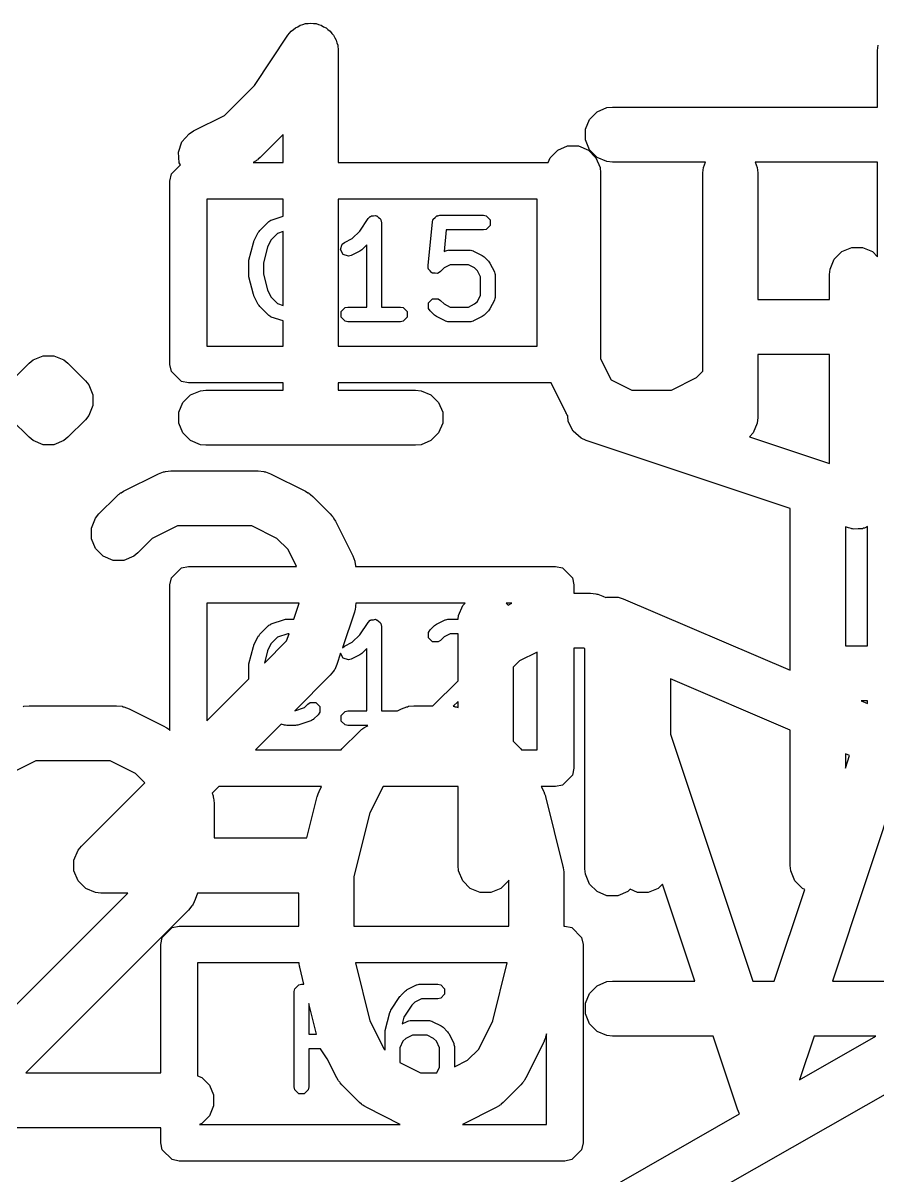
# Model space of a CAD drawing. Extents: x -2.36 to 2.12, y 0.28 to 4.05.
# Drawn here: x -2.2272 to -2.1355, y 3.4299 to 3.5536 of the extents above; entities that cross this region are included whole.
import ezdxf

# ---------------------------------------------------------------- set-up
doc = ezdxf.new("R2010")
doc.units = 0
doc.header["$MEASUREMENT"] = 0
doc.layers.add('BLACK', color=7, linetype='CONTINUOUS')

msp = doc.modelspace()

# ---------------------------------------------------------------- linework, layer by layer
at = {"layer": 'BLACK', "linetype": 'CONTINUOUS'}
for p, q in [((-2.19878, 3.55224), (-2.19842, 3.55268)), ((-2.19842, 3.55268), (-2.19817, 3.55285)), ((-2.19817, 3.55285), (-2.19797, 3.55305)), ((-2.19797, 3.55305), (-2.1977, 3.55316)), ((-2.1977, 3.55316), (-2.19746, 3.55332)), ((-2.19746, 3.55332), (-2.19717, 3.55338)), ((-2.19717, 3.55338), (-2.1969, 3.55349)), ((-2.1969, 3.55349), (-2.19661, 3.55349)), ((-2.19661, 3.55349), (-2.19633, 3.55355)), ((-2.19633, 3.55355), (-2.19604, 3.55349)), ((-2.19604, 3.55349), (-2.19575, 3.55349)), ((-2.19575, 3.55349), (-2.19548, 3.55338)), ((-2.19548, 3.55338), (-2.1952, 3.55333)), ((-2.1952, 3.55333), (-2.19496, 3.55316)), ((-2.19496, 3.55316), (-2.19468, 3.55305)), ((-2.19468, 3.55305), (-2.19448, 3.55285)), ((-2.19448, 3.55285), (-2.19424, 3.55269)), ((-2.19424, 3.55269), (-2.19408, 3.55244)), ((-2.20237, 3.54685), (-2.19878, 3.55224)), ((-2.19878, 3.55224), (-2.19878, 3.55224)), ((-2.19878, 3.55224), (-2.19878, 3.55224)), ((-2.19878, 3.55224), (-2.19878, 3.55224)), ((-2.19408, 3.55244), (-2.19387, 3.55224)), ((-2.19387, 3.55224), (-2.19376, 3.55197)), ((-2.19376, 3.55197), (-2.1936, 3.55173)), ((-2.1936, 3.55173), (-2.19354, 3.55144)), ((-2.19354, 3.55144), (-2.19343, 3.55117)), ((-2.19343, 3.55117), (-2.19337, 3.5506)), ((-2.19337, 3.5506), (-2.19337, 3.5506)), ((-2.19337, 3.5506), (-2.19337, 3.5506)), ((-2.19337, 3.5506), (-2.19337, 3.5506)), ((-2.19337, 3.5506), (-2.19337, 3.53858)), ((-2.13554, 3.5506), (-2.13548, 3.55117)), ((-2.13554, 3.54454), (-2.13554, 3.5506)), ((-2.20557, 3.54365), (-2.20237, 3.54685)), ((-2.16644, 3.54322), (-2.16562, 3.54404)), ((-2.16562, 3.54404), (-2.16456, 3.54448)), ((-2.16456, 3.54448), (-2.16398, 3.54454)), ((-2.16398, 3.54454), (-2.13554, 3.54454)), ((-2.20889, 3.54199), (-2.20557, 3.54365)), ((-2.16688, 3.54216), (-2.16644, 3.54322)), ((-2.21014, 3.54081), (-2.20938, 3.54168)), ((-2.20938, 3.54168), (-2.20889, 3.54199)), ((-2.19928, 3.54159), (-2.20174, 3.53914)), ((-2.19928, 3.53858), (-2.19928, 3.54159)), ((-2.16688, 3.54101), (-2.16688, 3.54216)), ((-2.2105, 3.53972), (-2.21014, 3.54081)), ((-2.16984, 3.53993), (-2.16878, 3.54037)), ((-2.16878, 3.54037), (-2.16763, 3.54037)), ((-2.16763, 3.54037), (-2.16656, 3.53993)), ((-2.16644, 3.53994), (-2.16688, 3.54101)), ((-2.21042, 3.53857), (-2.2105, 3.53972)), ((-2.20196, 3.53895), (-2.20201, 3.53889)), ((-2.20174, 3.53914), (-2.20196, 3.53895)), ((-2.17088, 3.53858), (-2.17066, 3.53911)), ((-2.17066, 3.53911), (-2.16984, 3.53993)), ((-2.16656, 3.53993), (-2.16575, 3.53911)), ((-2.16562, 3.53913), (-2.16644, 3.53994)), ((-2.16575, 3.53911), (-2.16531, 3.53805)), ((-2.16456, 3.53869), (-2.16562, 3.53913)), ((-2.21127, 3.53737), (-2.2103, 3.53833)), ((-2.2103, 3.53833), (-2.21042, 3.53857)), ((-2.20226, 3.53874), (-2.2025, 3.53858)), ((-2.2025, 3.53858), (-2.2025, 3.53858)), ((-2.2025, 3.53858), (-2.19928, 3.53858)), ((-2.20218, 3.53877), (-2.20226, 3.53874)), ((-2.2021, 3.53884), (-2.20218, 3.53877)), ((-2.20201, 3.53889), (-2.2021, 3.53884)), ((-2.19337, 3.53858), (-2.17088, 3.53858)), ((-2.16531, 3.53805), (-2.16525, 3.53747)), ((-2.16398, 3.53863), (-2.16456, 3.53869)), ((-2.15399, 3.53863), (-2.16398, 3.53863)), ((-2.15428, 3.53747), (-2.15423, 3.53805)), ((-2.15423, 3.53805), (-2.15399, 3.53863)), ((-2.14867, 3.53863), (-2.14844, 3.53805)), ((-2.13554, 3.53863), (-2.14867, 3.53863)), ((-2.14844, 3.53805), (-2.14838, 3.53747)), ((-2.13554, 3.52848), (-2.13554, 3.53863)), ((-2.21142, 3.53661), (-2.21127, 3.53737)), ((-2.21142, 3.51693), (-2.21142, 3.53661)), ((-2.16525, 3.53747), (-2.16525, 3.51755)), ((-2.15428, 3.5162), (-2.15428, 3.53747)), ((-2.14838, 3.53747), (-2.14838, 3.52391)), ((-2.20748, 3.53465), (-2.20748, 3.5189)), ((-2.19928, 3.53465), (-2.20748, 3.53465)), ((-2.19928, 3.53285), (-2.19928, 3.53465)), ((-2.19337, 3.53465), (-2.19337, 3.5189)), ((-2.17205, 3.53465), (-2.19337, 3.53465)), ((-2.17205, 3.5189), (-2.17205, 3.53465)), ((-2.20056, 3.53242), (-2.19928, 3.53285)), ((-2.19018, 3.53258), (-2.18997, 3.5328)), ((-2.18997, 3.5328), (-2.18989, 3.53281)), ((-2.18989, 3.53281), (-2.18983, 3.53287)), ((-2.18983, 3.53287), (-2.1896, 3.53287)), ((-2.1896, 3.53287), (-2.18938, 3.53292)), ((-2.18938, 3.53292), (-2.18931, 3.53287)), ((-2.18931, 3.53287), (-2.18923, 3.53287)), ((-2.18923, 3.53287), (-2.18907, 3.53271)), ((-2.18299, 3.53268), (-2.1828, 3.53287)), ((-2.1828, 3.53287), (-2.18275, 3.53288)), ((-2.18275, 3.53288), (-2.18273, 3.5329)), ((-2.18273, 3.5329), (-2.18269, 3.53289)), ((-2.18269, 3.53289), (-2.1825, 3.53293)), ((-2.1825, 3.53293), (-2.17781, 3.53293)), ((-2.17781, 3.53293), (-2.17751, 3.53287)), ((-2.17751, 3.53287), (-2.17708, 3.53244)), ((-2.2018, 3.53129), (-2.20087, 3.53223)), ((-2.20087, 3.53223), (-2.20083, 3.53225)), ((-2.20083, 3.53227), (-2.20072, 3.53233)), ((-2.20083, 3.53225), (-2.20083, 3.53227)), ((-2.20072, 3.53233), (-2.20061, 3.5324)), ((-2.20061, 3.5324), (-2.20059, 3.5324)), ((-2.20059, 3.5324), (-2.20056, 3.53242)), ((-2.19108, 3.53124), (-2.19018, 3.53258)), ((-2.18907, 3.53271), (-2.18888, 3.53258)), ((-2.18888, 3.53258), (-2.18886, 3.5325)), ((-2.18886, 3.5325), (-2.1888, 3.53244)), ((-2.1888, 3.53244), (-2.18874, 3.53214)), ((-2.18874, 3.53214), (-2.18874, 3.52309)), ((-2.18375, 3.52753), (-2.18328, 3.53222)), ((-2.18328, 3.53222), (-2.18323, 3.5324)), ((-2.18323, 3.53244), (-2.18321, 3.53246)), ((-2.18323, 3.5324), (-2.18323, 3.53244)), ((-2.18321, 3.53246), (-2.18319, 3.53252)), ((-2.18319, 3.53252), (-2.18299, 3.53268)), ((-2.17708, 3.53184), (-2.17751, 3.53142)), ((-2.17708, 3.53244), (-2.17708, 3.53184)), ((-2.20242, 3.53015), (-2.20195, 3.53109)), ((-2.20195, 3.53109), (-2.20187, 3.53119)), ((-2.20187, 3.53119), (-2.2018, 3.53129)), ((-2.19988, 3.53099), (-2.2006, 3.53027)), ((-2.19928, 3.53119), (-2.19988, 3.53099)), ((-2.19928, 3.52326), (-2.19928, 3.53119)), ((-2.19269, 3.53003), (-2.19187, 3.53045)), ((-2.19187, 3.53045), (-2.19108, 3.53124)), ((-2.18179, 3.53136), (-2.18202, 3.52905)), ((-2.17781, 3.53136), (-2.18179, 3.53136)), ((-2.17751, 3.53142), (-2.17781, 3.53136)), ((-2.20295, 3.52812), (-2.20248, 3.52999)), ((-2.20248, 3.52999), (-2.20244, 3.53007)), ((-2.20244, 3.53007), (-2.20242, 3.53015)), ((-2.20097, 3.52952), (-2.2014, 3.52783)), ((-2.2006, 3.53027), (-2.20097, 3.52952)), ((-2.19313, 3.52927), (-2.19294, 3.52985)), ((-2.19286, 3.52874), (-2.19313, 3.52927)), ((-2.19294, 3.52985), (-2.19269, 3.53003)), ((-2.19105, 3.52909), (-2.19199, 3.52863)), ((-2.19095, 3.52917), (-2.19105, 3.52909)), ((-2.19085, 3.52924), (-2.19095, 3.52917)), ((-2.19032, 3.52977), (-2.19085, 3.52924)), ((-2.19032, 3.52309), (-2.19032, 3.52977)), ((-2.18202, 3.52905), (-2.18191, 3.5291)), ((-2.18191, 3.5291), (-2.18188, 3.52911)), ((-2.18188, 3.52911), (-2.18186, 3.52912)), ((-2.18186, 3.52912), (-2.18174, 3.52915)), ((-2.18174, 3.52915), (-2.18162, 3.52918)), ((-2.18162, 3.52918), (-2.1816, 3.52917)), ((-2.1816, 3.52917), (-2.18156, 3.52918)), ((-2.18156, 3.52918), (-2.17922, 3.52918)), ((-2.17922, 3.52918), (-2.17918, 3.52917)), ((-2.17918, 3.52917), (-2.17916, 3.52918)), ((-2.17916, 3.52918), (-2.17904, 3.52915)), ((-2.17904, 3.52915), (-2.17892, 3.52912)), ((-2.17892, 3.52912), (-2.1789, 3.52911)), ((-2.1789, 3.52911), (-2.17887, 3.5291)), ((-2.17887, 3.5291), (-2.17793, 3.52863)), ((-2.13938, 3.52904), (-2.13831, 3.52948)), ((-2.13831, 3.52948), (-2.13716, 3.52948)), ((-2.13716, 3.52948), (-2.1361, 3.52904)), ((-2.20297, 3.52792), (-2.20295, 3.52802)), ((-2.20297, 3.52652), (-2.20297, 3.52792)), ((-2.20295, 3.52802), (-2.20295, 3.52812)), ((-2.2014, 3.52783), (-2.2014, 3.52662)), ((-2.19229, 3.52855), (-2.19286, 3.52874)), ((-2.19199, 3.52863), (-2.19229, 3.52855)), ((-2.17793, 3.52863), (-2.17783, 3.52855)), ((-2.17783, 3.52855), (-2.17772, 3.52848)), ((-2.17772, 3.52848), (-2.17726, 3.52801)), ((-2.17726, 3.52801), (-2.17719, 3.52791)), ((-2.17719, 3.52791), (-2.17711, 3.52781)), ((-2.14063, 3.52716), (-2.14019, 3.52822)), ((-2.14019, 3.52822), (-2.13938, 3.52904)), ((-2.1361, 3.52904), (-2.13554, 3.52848)), ((-2.2014, 3.52662), (-2.20097, 3.52492)), ((-2.18372, 3.52723), (-2.18375, 3.52753)), ((-2.1837, 3.5272), (-2.18372, 3.52723)), ((-2.1837, 3.52715), (-2.1837, 3.5272)), ((-2.18351, 3.52697), (-2.1837, 3.52715)), ((-2.18334, 3.52676), (-2.18351, 3.52697)), ((-2.1833, 3.52676), (-2.18334, 3.52676)), ((-2.18327, 3.52673), (-2.1833, 3.52676)), ((-2.183, 3.52673), (-2.18327, 3.52673)), ((-2.18274, 3.5267), (-2.183, 3.52673)), ((-2.18271, 3.52673), (-2.18274, 3.5267)), ((-2.18267, 3.52673), (-2.18271, 3.52673)), ((-2.18241, 3.5269), (-2.18267, 3.52673)), ((-2.18203, 3.52728), (-2.18241, 3.5269)), ((-2.18138, 3.52761), (-2.18203, 3.52728)), ((-2.1794, 3.52761), (-2.18138, 3.52761)), ((-2.17875, 3.52728), (-2.1794, 3.52761)), ((-2.17846, 3.52699), (-2.17875, 3.52728)), ((-2.17813, 3.52633), (-2.17846, 3.52699)), ((-2.17711, 3.52781), (-2.17664, 3.52687)), ((-2.17664, 3.52687), (-2.17663, 3.52683)), ((-2.17663, 3.52683), (-2.17662, 3.52682)), ((-2.17662, 3.52682), (-2.17659, 3.5267)), ((-2.17659, 3.5267), (-2.17656, 3.52657)), ((-2.17656, 3.52657), (-2.17656, 3.52656)), ((-2.14069, 3.52658), (-2.14063, 3.52716)), ((-2.14069, 3.52391), (-2.14069, 3.52658)), ((-2.20295, 3.52642), (-2.20297, 3.52652)), ((-2.20295, 3.52633), (-2.20295, 3.52642)), ((-2.20248, 3.52445), (-2.20295, 3.52633)), ((-2.17813, 3.52436), (-2.17813, 3.52633)), ((-2.17656, 3.52656), (-2.17656, 3.52652)), ((-2.17656, 3.52652), (-2.17656, 3.52418)), ((-2.20244, 3.52437), (-2.20248, 3.52445)), ((-2.20242, 3.52429), (-2.20244, 3.52437)), ((-2.20195, 3.52335), (-2.20242, 3.52429)), ((-2.20097, 3.52492), (-2.2006, 3.52417)), ((-2.2006, 3.52417), (-2.19988, 3.52346)), ((-2.17846, 3.5237), (-2.17813, 3.52436)), ((-2.17656, 3.52412), (-2.17659, 3.524)), ((-2.17656, 3.52418), (-2.17656, 3.52414)), ((-2.17656, 3.52414), (-2.17656, 3.52412)), ((-2.20187, 3.52325), (-2.20195, 3.52335)), ((-2.2018, 3.52315), (-2.20187, 3.52325)), ((-2.20087, 3.52221), (-2.2018, 3.52315)), ((-2.19988, 3.52346), (-2.19928, 3.52326)), ((-2.19307, 3.5226), (-2.19264, 3.52303)), ((-2.19264, 3.52303), (-2.19234, 3.52309)), ((-2.19234, 3.52309), (-2.19032, 3.52309)), ((-2.18874, 3.52309), (-2.18672, 3.52309)), ((-2.18672, 3.52309), (-2.18642, 3.52303)), ((-2.18642, 3.52303), (-2.18599, 3.5226)), ((-2.1837, 3.52354), (-2.18327, 3.52397)), ((-2.1837, 3.52294), (-2.1837, 3.52354)), ((-2.18352, 3.52268), (-2.1837, 3.52294)), ((-2.18327, 3.52397), (-2.18267, 3.52397)), ((-2.18267, 3.52397), (-2.18241, 3.52379)), ((-2.18241, 3.52379), (-2.18203, 3.52342)), ((-2.18203, 3.52342), (-2.18138, 3.52309)), ((-2.18138, 3.52309), (-2.1794, 3.52309)), ((-2.1794, 3.52309), (-2.17875, 3.52342)), ((-2.17875, 3.52342), (-2.17846, 3.5237)), ((-2.17711, 3.52289), (-2.17719, 3.52279)), ((-2.17664, 3.52382), (-2.17711, 3.52289)), ((-2.17663, 3.52386), (-2.17664, 3.52382)), ((-2.17662, 3.52387), (-2.17663, 3.52386)), ((-2.17659, 3.524), (-2.17662, 3.52387)), ((-2.14838, 3.52391), (-2.14069, 3.52391)), ((-2.20083, 3.52219), (-2.20087, 3.52221)), ((-2.20083, 3.52217), (-2.20083, 3.52219)), ((-2.20072, 3.52211), (-2.20083, 3.52217)), ((-2.20061, 3.52204), (-2.20072, 3.52211)), ((-2.20059, 3.52204), (-2.20061, 3.52204)), ((-2.20056, 3.52202), (-2.20059, 3.52204)), ((-2.19928, 3.5216), (-2.20056, 3.52202)), ((-2.19307, 3.522), (-2.19307, 3.5226)), ((-2.19264, 3.52157), (-2.19307, 3.522)), ((-2.18599, 3.522), (-2.18642, 3.52157)), ((-2.18599, 3.5226), (-2.18599, 3.522)), ((-2.18306, 3.52221), (-2.18352, 3.52268)), ((-2.18295, 3.52214), (-2.18306, 3.52221)), ((-2.18285, 3.52206), (-2.18295, 3.52214)), ((-2.18191, 3.5216), (-2.18285, 3.52206)), ((-2.17793, 3.52206), (-2.17887, 3.5216)), ((-2.17783, 3.52214), (-2.17793, 3.52206)), ((-2.17772, 3.52221), (-2.17783, 3.52214)), ((-2.17726, 3.52268), (-2.17772, 3.52221)), ((-2.17719, 3.52279), (-2.17726, 3.52268)), ((-2.19928, 3.5189), (-2.19928, 3.5216)), ((-2.19234, 3.52151), (-2.19264, 3.52157)), ((-2.18672, 3.52151), (-2.19234, 3.52151)), ((-2.18642, 3.52157), (-2.18672, 3.52151)), ((-2.18188, 3.52159), (-2.18191, 3.5216)), ((-2.18186, 3.52157), (-2.18188, 3.52159)), ((-2.18174, 3.52155), (-2.18186, 3.52157)), ((-2.18162, 3.52151), (-2.18174, 3.52155)), ((-2.1816, 3.52152), (-2.18162, 3.52151)), ((-2.18156, 3.52151), (-2.1816, 3.52152)), ((-2.17922, 3.52151), (-2.18156, 3.52151)), ((-2.17918, 3.52152), (-2.17922, 3.52151)), ((-2.17916, 3.52151), (-2.17918, 3.52152)), ((-2.17904, 3.52155), (-2.17916, 3.52151)), ((-2.17892, 3.52157), (-2.17904, 3.52155)), ((-2.1789, 3.52159), (-2.17892, 3.52157)), ((-2.17887, 3.5216), (-2.1789, 3.52159)), ((-2.20748, 3.5189), (-2.19928, 3.5189)), ((-2.19337, 3.5189), (-2.17205, 3.5189)), ((-2.14069, 3.51801), (-2.14838, 3.51801)), ((-2.14838, 3.51801), (-2.14838, 3.51123)), ((-2.14069, 3.50631), (-2.14069, 3.51801)), ((-2.22841, 3.51519), (-2.22653, 3.51707)), ((-2.22653, 3.51707), (-2.22609, 3.51743)), ((-2.22609, 3.51743), (-2.22537, 3.51773)), ((-2.22609, 3.51743), (-2.22609, 3.51743)), ((-2.22537, 3.51773), (-2.22502, 3.51787)), ((-2.22502, 3.51787), (-2.22387, 3.51787)), ((-2.22387, 3.51787), (-2.22387, 3.51787)), ((-2.22387, 3.51787), (-2.22353, 3.51773)), ((-2.22353, 3.51773), (-2.22281, 3.51743)), ((-2.22281, 3.51743), (-2.22281, 3.51743)), ((-2.22281, 3.51743), (-2.22236, 3.51707)), ((-2.22236, 3.51707), (-2.22048, 3.51519)), ((-2.21127, 3.51618), (-2.21142, 3.51693)), ((-2.16525, 3.51755), (-2.16413, 3.5153)), ((-2.2102, 3.51511), (-2.21127, 3.51618)), ((-2.15765, 3.51418), (-2.15495, 3.51553)), ((-2.15495, 3.51553), (-2.15428, 3.5162)), ((-2.22048, 3.51519), (-2.22012, 3.51474)), ((-2.22012, 3.51474), (-2.21968, 3.51368)), ((-2.20945, 3.51496), (-2.2102, 3.51511)), ((-2.19928, 3.51496), (-2.20945, 3.51496)), ((-2.19928, 3.51418), (-2.19928, 3.51496)), ((-2.17056, 3.51496), (-2.19337, 3.51496)), ((-2.19337, 3.51496), (-2.19337, 3.51418)), ((-2.16897, 3.51178), (-2.17056, 3.51496)), ((-2.16413, 3.5153), (-2.16188, 3.51418)), ((-2.21968, 3.51368), (-2.21968, 3.51368)), ((-2.21968, 3.51368), (-2.21968, 3.51253)), ((-2.21003, 3.51287), (-2.20921, 3.51368)), ((-2.20921, 3.51368), (-2.20815, 3.51412)), ((-2.20815, 3.51412), (-2.20757, 3.51418)), ((-2.20757, 3.51418), (-2.19928, 3.51418)), ((-2.19337, 3.51418), (-2.18508, 3.51418)), ((-2.18508, 3.51418), (-2.1845, 3.51412)), ((-2.1845, 3.51412), (-2.18344, 3.51368)), ((-2.18344, 3.51368), (-2.18262, 3.51287)), ((-2.16188, 3.51418), (-2.15765, 3.51418)), ((-2.21968, 3.51253), (-2.22012, 3.51146)), ((-2.21047, 3.5118), (-2.21003, 3.51287)), ((-2.21047, 3.51065), (-2.21047, 3.5118)), ((-2.18262, 3.51287), (-2.18218, 3.5118)), ((-2.18218, 3.5118), (-2.18218, 3.51065)), ((-2.16891, 3.51169), (-2.16897, 3.51178)), ((-2.22653, 3.50914), (-2.22841, 3.51101)), ((-2.22048, 3.51101), (-2.22236, 3.50914)), ((-2.22012, 3.51146), (-2.22048, 3.51101)), ((-2.21003, 3.50959), (-2.21047, 3.51065)), ((-2.18218, 3.51065), (-2.18262, 3.50959)), ((-2.16889, 3.51164), (-2.16891, 3.51169)), ((-2.16885, 3.51158), (-2.16889, 3.51164)), ((-2.16875, 3.51143), (-2.16885, 3.51158)), ((-2.16871, 3.51081), (-2.16875, 3.51143)), ((-2.16819, 3.50978), (-2.16871, 3.51081)), ((-2.14844, 3.51065), (-2.14888, 3.50959)), ((-2.14838, 3.51123), (-2.14844, 3.51065)), ((-2.20921, 3.50877), (-2.21003, 3.50959)), ((-2.18262, 3.50959), (-2.18344, 3.50877)), ((-2.16732, 3.50902), (-2.16819, 3.50978)), ((-2.14888, 3.50959), (-2.14929, 3.50918)), ((-2.22609, 3.50877), (-2.22653, 3.50914)), ((-2.22502, 3.50833), (-2.22609, 3.50877)), ((-2.22387, 3.50833), (-2.22502, 3.50833)), ((-2.22502, 3.50833), (-2.22502, 3.50833)), ((-2.22281, 3.50877), (-2.22387, 3.50833)), ((-2.22387, 3.50833), (-2.22387, 3.50833)), ((-2.22236, 3.50914), (-2.22281, 3.50877)), ((-2.20815, 3.50833), (-2.20921, 3.50877)), ((-2.20757, 3.50827), (-2.20815, 3.50833)), ((-2.18508, 3.50827), (-2.20757, 3.50827)), ((-2.1845, 3.50833), (-2.18508, 3.50827)), ((-2.18344, 3.50877), (-2.1845, 3.50833)), ((-2.16679, 3.50878), (-2.16732, 3.50902)), ((-2.14491, 3.50149), (-2.16679, 3.50878)), ((-2.14929, 3.50918), (-2.14069, 3.50631)), ((-2.21639, 3.50333), (-2.21264, 3.50521)), ((-2.21264, 3.50521), (-2.2121, 3.50541)), ((-2.2121, 3.50541), (-2.212, 3.50542)), ((-2.212, 3.50542), (-2.2119, 3.50546)), ((-2.2119, 3.50546), (-2.21132, 3.50552)), ((-2.21132, 3.50552), (-2.20195, 3.50552)), ((-2.20195, 3.50552), (-2.20137, 3.50546)), ((-2.20137, 3.50546), (-2.20128, 3.50542)), ((-2.20128, 3.50542), (-2.20117, 3.50541)), ((-2.20117, 3.50541), (-2.20063, 3.50521)), ((-2.20063, 3.50521), (-2.19688, 3.50333)), ((-2.21688, 3.50302), (-2.21679, 3.50308)), ((-2.21679, 3.50308), (-2.21671, 3.50315)), ((-2.21671, 3.50315), (-2.21664, 3.50318)), ((-2.21664, 3.50318), (-2.21639, 3.50333)), ((-2.19688, 3.50333), (-2.19663, 3.50318)), ((-2.19663, 3.50318), (-2.19656, 3.50315)), ((-2.19656, 3.50315), (-2.19648, 3.50308)), ((-2.19648, 3.50308), (-2.19639, 3.50302)), ((-2.21904, 3.5009), (-2.21716, 3.50278)), ((-2.21716, 3.50278), (-2.21693, 3.50297)), ((-2.21693, 3.50297), (-2.21688, 3.50302)), ((-2.19639, 3.50302), (-2.19634, 3.50297)), ((-2.19634, 3.50297), (-2.19611, 3.50278)), ((-2.19611, 3.50278), (-2.19424, 3.5009)), ((-2.2194, 3.50046), (-2.21904, 3.5009)), ((-2.19424, 3.5009), (-2.19405, 3.50068)), ((-2.19405, 3.50068), (-2.19399, 3.50063)), ((-2.19399, 3.50063), (-2.19394, 3.50054)), ((-2.14491, 3.48413), (-2.14491, 3.50149)), ((-2.21984, 3.49939), (-2.2194, 3.50046)), ((-2.21984, 3.49824), (-2.21984, 3.49939)), ((-2.21063, 3.49961), (-2.21332, 3.49826)), ((-2.20265, 3.49961), (-2.21063, 3.49961)), ((-2.19995, 3.49826), (-2.20265, 3.49961)), ((-2.19394, 3.50054), (-2.19387, 3.50046)), ((-2.19387, 3.50046), (-2.19384, 3.50039)), ((-2.19384, 3.50039), (-2.19368, 3.50014)), ((-2.19368, 3.50014), (-2.19181, 3.49639)), ((-2.13867, 3.49941), (-2.139, 3.49952)), ((-2.139, 3.49952), (-2.139, 3.48677)), ((-2.13838, 3.49935), (-2.13867, 3.49941)), ((-2.13661, 3.49954), (-2.13696, 3.49936)), ((-2.13661, 3.48677), (-2.13661, 3.49954)), ((-2.2194, 3.49718), (-2.21984, 3.49824)), ((-2.21332, 3.49826), (-2.21486, 3.49673)), ((-2.19875, 3.49707), (-2.19995, 3.49826)), ((-2.13831, 3.49932), (-2.13838, 3.49935)), ((-2.13825, 3.49932), (-2.13831, 3.49932)), ((-2.13811, 3.49928), (-2.13825, 3.49932)), ((-2.13763, 3.49932), (-2.13811, 3.49928)), ((-2.13716, 3.49932), (-2.13763, 3.49932)), ((-2.13706, 3.49936), (-2.13716, 3.49932)), ((-2.13696, 3.49936), (-2.13706, 3.49936)), ((-2.21859, 3.49636), (-2.2194, 3.49718)), ((-2.19786, 3.49528), (-2.19875, 3.49707)), ((-2.21752, 3.49592), (-2.21859, 3.49636)), ((-2.21637, 3.49592), (-2.21752, 3.49592)), ((-2.21531, 3.49636), (-2.21637, 3.49592)), ((-2.21486, 3.49673), (-2.21531, 3.49636)), ((-2.19181, 3.49639), (-2.1916, 3.49585)), ((-2.1916, 3.49585), (-2.1916, 3.49574)), ((-2.1916, 3.49574), (-2.19155, 3.49564)), ((-2.21127, 3.49406), (-2.2102, 3.49513)), ((-2.2102, 3.49513), (-2.20945, 3.49528)), ((-2.20945, 3.49528), (-2.19786, 3.49528)), ((-2.19155, 3.49564), (-2.19152, 3.49528)), ((-2.19152, 3.49528), (-2.17008, 3.49528)), ((-2.17008, 3.49528), (-2.16933, 3.49513)), ((-2.16933, 3.49513), (-2.16826, 3.49406)), ((-2.21142, 3.49331), (-2.21127, 3.49406)), ((-2.21142, 3.47768), (-2.21142, 3.49331)), ((-2.16826, 3.49406), (-2.16811, 3.49331)), ((-2.16811, 3.49331), (-2.16811, 3.4924)), ((-2.16811, 3.4924), (-2.16633, 3.4924)), ((-2.16633, 3.4924), (-2.16575, 3.49234)), ((-2.16575, 3.49234), (-2.16566, 3.4923)), ((-2.16566, 3.4923), (-2.16555, 3.49229)), ((-2.16555, 3.49229), (-2.16501, 3.49208)), ((-2.16501, 3.49208), (-2.1647, 3.49193)), ((-2.1647, 3.49193), (-2.16456, 3.49198)), ((-2.16456, 3.49198), (-2.16454, 3.49198)), ((-2.16454, 3.49198), (-2.16452, 3.49199)), ((-2.16452, 3.49199), (-2.16397, 3.49198)), ((-2.16397, 3.49198), (-2.16341, 3.49198)), ((-2.16341, 3.49198), (-2.16339, 3.49198)), ((-2.16339, 3.49198), (-2.16337, 3.49198)), ((-2.16337, 3.49198), (-2.16282, 3.4918)), ((-2.20748, 3.49134), (-2.20748, 3.47871)), ((-2.19756, 3.49134), (-2.20748, 3.49134)), ((-2.19813, 3.48962), (-2.19756, 3.49134)), ((-2.19155, 3.49074), (-2.19158, 3.49067)), ((-2.19154, 3.49085), (-2.19155, 3.49074)), ((-2.19152, 3.49095), (-2.19154, 3.49085)), ((-2.1915, 3.49132), (-2.19153, 3.49103)), ((-2.19153, 3.49103), (-2.19152, 3.49095)), ((-2.1915, 3.49134), (-2.1915, 3.49132)), ((-2.17978, 3.49134), (-2.1915, 3.49134)), ((-2.18047, 3.49002), (-2.18003, 3.49108)), ((-2.18003, 3.49108), (-2.17978, 3.49134)), ((-2.17538, 3.49134), (-2.17517, 3.49113)), ((-2.17476, 3.49134), (-2.17538, 3.49134)), ((-2.17517, 3.49113), (-2.17476, 3.49134)), ((-2.16282, 3.4918), (-2.14491, 3.48413)), ((-2.20056, 3.48911), (-2.19915, 3.48958)), ((-2.19915, 3.48958), (-2.19903, 3.4896)), ((-2.19903, 3.4896), (-2.1989, 3.48962)), ((-2.1989, 3.48962), (-2.19813, 3.48962)), ((-2.19165, 3.49038), (-2.19293, 3.48655)), ((-2.19158, 3.49067), (-2.19165, 3.49038)), ((-2.19018, 3.48927), (-2.18997, 3.48949)), ((-2.18997, 3.48949), (-2.18989, 3.48951)), ((-2.18989, 3.48951), (-2.18983, 3.48956)), ((-2.18983, 3.48956), (-2.1896, 3.48956)), ((-2.1896, 3.48956), (-2.18938, 3.48961)), ((-2.18938, 3.48961), (-2.18931, 3.48956)), ((-2.18931, 3.48956), (-2.18923, 3.48956)), ((-2.18923, 3.48956), (-2.18907, 3.4894)), ((-2.18285, 3.48907), (-2.18191, 3.48954)), ((-2.18191, 3.48954), (-2.18188, 3.48955)), ((-2.18188, 3.48955), (-2.18186, 3.48956)), ((-2.18186, 3.48956), (-2.18174, 3.48959)), ((-2.18174, 3.48959), (-2.18162, 3.48962)), ((-2.18162, 3.48962), (-2.1816, 3.48962)), ((-2.1816, 3.48962), (-2.18156, 3.48962)), ((-2.18156, 3.48962), (-2.18051, 3.48962)), ((-2.18051, 3.48962), (-2.18047, 3.49002)), ((-2.2018, 3.48799), (-2.20087, 3.48892)), ((-2.20087, 3.48892), (-2.20083, 3.48895)), ((-2.20083, 3.48896), (-2.20072, 3.48902)), ((-2.20083, 3.48895), (-2.20083, 3.48896)), ((-2.20072, 3.48902), (-2.20061, 3.48909)), ((-2.20061, 3.48909), (-2.20059, 3.48909)), ((-2.20059, 3.48909), (-2.20056, 3.48911)), ((-2.19108, 3.48793), (-2.19018, 3.48927)), ((-2.18907, 3.4894), (-2.18888, 3.48927)), ((-2.18888, 3.48927), (-2.18886, 3.48919)), ((-2.18886, 3.48919), (-2.1888, 3.48914)), ((-2.1888, 3.48914), (-2.18874, 3.48884)), ((-2.18874, 3.48884), (-2.18874, 3.47978)), ((-2.1837, 3.4882), (-2.18352, 3.48846)), ((-2.18352, 3.48846), (-2.18306, 3.48892)), ((-2.18306, 3.48892), (-2.18295, 3.48899)), ((-2.18295, 3.48899), (-2.18285, 3.48907)), ((-2.20242, 3.48684), (-2.20195, 3.48778)), ((-2.20195, 3.48778), (-2.20187, 3.48788)), ((-2.20187, 3.48788), (-2.2018, 3.48799)), ((-2.2013, 3.48489), (-2.19891, 3.48729)), ((-2.19988, 3.48768), (-2.2006, 3.48696)), ((-2.19878, 3.48805), (-2.19988, 3.48768)), ((-2.19891, 3.48729), (-2.19865, 3.48805)), ((-2.19865, 3.48805), (-2.19878, 3.48805)), ((-2.19269, 3.48673), (-2.19187, 3.48714)), ((-2.19187, 3.48714), (-2.19108, 3.48793)), ((-2.1837, 3.4876), (-2.1837, 3.4882)), ((-2.18327, 3.48717), (-2.1837, 3.4876)), ((-2.18267, 3.48717), (-2.18327, 3.48717)), ((-2.18241, 3.48734), (-2.18267, 3.48717)), ((-2.18203, 3.48772), (-2.18241, 3.48734)), ((-2.18138, 3.48805), (-2.18203, 3.48772)), ((-2.18053, 3.48805), (-2.18138, 3.48805)), ((-2.18053, 3.48301), (-2.18053, 3.48805)), ((-2.20295, 3.48481), (-2.20248, 3.48668)), ((-2.20248, 3.48668), (-2.20244, 3.48676)), ((-2.20244, 3.48676), (-2.20242, 3.48684)), ((-2.20097, 3.48622), (-2.2013, 3.48489)), ((-2.2006, 3.48696), (-2.20097, 3.48622)), ((-2.19312, 3.48596), (-2.19352, 3.48476)), ((-2.19286, 3.48543), (-2.19312, 3.48596)), ((-2.19293, 3.48655), (-2.19269, 3.48673)), ((-2.19105, 3.48579), (-2.19199, 3.48532)), ((-2.19095, 3.48587), (-2.19105, 3.48579)), ((-2.19085, 3.48594), (-2.19095, 3.48587)), ((-2.19032, 3.48647), (-2.19085, 3.48594)), ((-2.19032, 3.47978), (-2.19032, 3.48647)), ((-2.17205, 3.48609), (-2.17395, 3.48514)), ((-2.17205, 3.47559), (-2.17205, 3.48609)), ((-2.16703, 3.48649), (-2.16811, 3.48649)), ((-2.16811, 3.48649), (-2.16811, 3.47362)), ((-2.16694, 3.48645), (-2.16703, 3.48649)), ((-2.16694, 3.46284), (-2.16694, 3.48645)), ((-2.139, 3.48677), (-2.13661, 3.48677)), ((-2.20297, 3.48462), (-2.20295, 3.48471)), ((-2.20297, 3.48322), (-2.20297, 3.48462)), ((-2.20295, 3.48471), (-2.20295, 3.48481)), ((-2.19352, 3.48476), (-2.19376, 3.48423)), ((-2.19229, 3.48524), (-2.19286, 3.48543)), ((-2.19199, 3.48532), (-2.19229, 3.48524)), ((-2.17395, 3.48514), (-2.17463, 3.48447)), ((-2.19424, 3.48361), (-2.19805, 3.4798)), ((-2.19387, 3.48405), (-2.19424, 3.48361)), ((-2.19383, 3.48415), (-2.19387, 3.48405)), ((-2.19376, 3.48423), (-2.19383, 3.48415)), ((-2.17463, 3.48447), (-2.17463, 3.47653)), ((-2.20748, 3.47871), (-2.20297, 3.48322)), ((-2.18322, 3.48032), (-2.18053, 3.48301)), ((-2.14491, 3.4777), (-2.15775, 3.48321)), ((-2.15775, 3.48321), (-2.15775, 3.47729)), ((-2.1373, 3.48087), (-2.13661, 3.48057)), ((-2.13661, 3.48087), (-2.1373, 3.48087)), ((-2.13661, 3.48057), (-2.13661, 3.48087)), ((-2.22718, 3.48022), (-2.22709, 3.48027)), ((-2.22709, 3.48027), (-2.22651, 3.48032)), ((-2.22651, 3.48032), (-2.21714, 3.48032)), ((-2.21714, 3.48032), (-2.21656, 3.48027)), ((-2.21656, 3.48027), (-2.21646, 3.48022)), ((-2.21646, 3.48022), (-2.21636, 3.48022)), ((-2.21636, 3.48022), (-2.21581, 3.48001)), ((-2.21581, 3.48001), (-2.21207, 3.47814)), ((-2.19805, 3.4798), (-2.19699, 3.48015)), ((-2.19699, 3.48015), (-2.19665, 3.48049)), ((-2.19665, 3.48049), (-2.19639, 3.48066)), ((-2.19639, 3.48066), (-2.19579, 3.48066)), ((-2.19579, 3.48066), (-2.19536, 3.48023)), ((-2.19536, 3.47963), (-2.19553, 3.47937)), ((-2.19536, 3.48023), (-2.19536, 3.47963)), ((-2.19307, 3.47929), (-2.19264, 3.47972)), ((-2.19264, 3.47972), (-2.19234, 3.47978)), ((-2.19234, 3.47978), (-2.19032, 3.47978)), ((-2.18874, 3.47978), (-2.18704, 3.47978)), ((-2.18704, 3.47978), (-2.18658, 3.48001)), ((-2.18658, 3.48001), (-2.18604, 3.48022)), ((-2.18604, 3.48022), (-2.18594, 3.48022)), ((-2.18594, 3.48022), (-2.18584, 3.48027)), ((-2.18584, 3.48027), (-2.18526, 3.48032)), ((-2.18526, 3.48032), (-2.18322, 3.48032)), ((-2.18053, 3.48079), (-2.18104, 3.48028)), ((-2.18104, 3.48028), (-2.18094, 3.48027)), ((-2.18094, 3.48027), (-2.18084, 3.48022)), ((-2.18084, 3.48022), (-2.18073, 3.48022)), ((-2.18073, 3.48022), (-2.18053, 3.48014)), ((-2.18053, 3.48014), (-2.18053, 3.48079)), ((-2.19949, 3.47836), (-2.20225, 3.47559)), ((-2.19915, 3.47825), (-2.19949, 3.47836)), ((-2.19631, 3.47871), (-2.19772, 3.47825)), ((-2.19628, 3.47873), (-2.19631, 3.47871)), ((-2.19626, 3.47873), (-2.19628, 3.47873)), ((-2.19615, 3.4788), (-2.19626, 3.47873)), ((-2.19604, 3.47887), (-2.19615, 3.4788)), ((-2.196, 3.47891), (-2.19604, 3.47888)), ((-2.19604, 3.47888), (-2.19604, 3.47887)), ((-2.19553, 3.47937), (-2.196, 3.47891)), ((-2.19307, 3.47869), (-2.19307, 3.47929)), ((-2.19264, 3.47827), (-2.19307, 3.47869)), ((-2.21207, 3.47814), (-2.21182, 3.47798)), ((-2.21182, 3.47798), (-2.21175, 3.47795)), ((-2.21175, 3.47795), (-2.21166, 3.47788)), ((-2.21166, 3.47788), (-2.21158, 3.47783)), ((-2.21158, 3.47783), (-2.21152, 3.47777)), ((-2.21152, 3.47777), (-2.21142, 3.47768)), ((-2.19903, 3.47823), (-2.19915, 3.47825)), ((-2.1989, 3.47821), (-2.19903, 3.47823)), ((-2.19797, 3.47821), (-2.1989, 3.47821)), ((-2.19784, 3.47823), (-2.19797, 3.47821)), ((-2.19772, 3.47825), (-2.19784, 3.47823)), ((-2.19298, 3.47571), (-2.1911, 3.47758)), ((-2.19234, 3.47821), (-2.19264, 3.47827)), ((-2.19019, 3.47821), (-2.19234, 3.47821)), ((-2.1911, 3.47758), (-2.19088, 3.47777)), ((-2.19088, 3.47777), (-2.19082, 3.47783)), ((-2.19082, 3.47783), (-2.19074, 3.47788)), ((-2.19074, 3.47788), (-2.19065, 3.47795)), ((-2.19065, 3.47795), (-2.19058, 3.47798)), ((-2.19058, 3.47798), (-2.19033, 3.47814)), ((-2.19033, 3.47814), (-2.19019, 3.47821)), ((-2.15775, 3.47729), (-2.14892, 3.4508)), ((-2.14491, 3.4632), (-2.14491, 3.4777)), ((-2.17463, 3.47653), (-2.1738, 3.47571)), ((-2.20225, 3.47559), (-2.19307, 3.47559)), ((-2.19307, 3.47559), (-2.19298, 3.47571)), ((-2.1738, 3.47571), (-2.17371, 3.47559)), ((-2.17371, 3.47559), (-2.17205, 3.47559)), ((-2.13856, 3.47498), (-2.139, 3.47517)), ((-2.139, 3.47517), (-2.139, 3.47363)), ((-2.139, 3.47363), (-2.13856, 3.47498)), ((-2.22581, 3.47442), (-2.22851, 3.47307)), ((-2.21783, 3.47442), (-2.22581, 3.47442)), ((-2.21513, 3.47307), (-2.21783, 3.47442)), ((-2.16811, 3.47362), (-2.16826, 3.47287)), ((-2.21413, 3.47206), (-2.21513, 3.47307)), ((-2.16826, 3.47287), (-2.16933, 3.4718)), ((-2.13311, 3.47264), (-2.14039, 3.4508)), ((-2.22091, 3.46528), (-2.21413, 3.47206)), ((-2.20619, 3.47165), (-2.2069, 3.47094)), ((-2.2069, 3.47094), (-2.20679, 3.47065)), ((-2.19517, 3.47165), (-2.20619, 3.47165)), ((-2.19552, 3.47089), (-2.19543, 3.47113)), ((-2.19543, 3.47113), (-2.19542, 3.47115)), ((-2.19542, 3.47115), (-2.1954, 3.47119)), ((-2.1954, 3.47119), (-2.19517, 3.47165)), ((-2.18857, 3.47165), (-2.18998, 3.46884)), ((-2.18053, 3.47165), (-2.18857, 3.47165)), ((-2.18053, 3.4632), (-2.18053, 3.47165)), ((-2.17008, 3.47165), (-2.17161, 3.47165)), ((-2.17161, 3.47165), (-2.17137, 3.47119)), ((-2.17137, 3.47119), (-2.17136, 3.47115)), ((-2.17136, 3.47115), (-2.17135, 3.47113)), ((-2.17135, 3.47113), (-2.17126, 3.47089)), ((-2.16933, 3.4718), (-2.17008, 3.47165)), ((-2.20679, 3.47065), (-2.20678, 3.47054)), ((-2.20678, 3.47054), (-2.20674, 3.47045)), ((-2.20674, 3.47045), (-2.20668, 3.46987)), ((-2.20668, 3.46987), (-2.20668, 3.46615)), ((-2.19674, 3.46615), (-2.19563, 3.47059)), ((-2.19563, 3.47059), (-2.19561, 3.47063)), ((-2.19561, 3.47065), (-2.19552, 3.47089)), ((-2.19561, 3.47063), (-2.19561, 3.47065)), ((-2.17126, 3.47089), (-2.17117, 3.47065)), ((-2.17117, 3.47065), (-2.17117, 3.47063)), ((-2.17117, 3.47063), (-2.17115, 3.47059)), ((-2.17115, 3.47059), (-2.16928, 3.46309)), ((-2.18998, 3.46884), (-2.19169, 3.46201)), ((-2.20668, 3.46615), (-2.19674, 3.46615)), ((-2.22172, 3.46377), (-2.22128, 3.46484)), ((-2.22128, 3.46484), (-2.22091, 3.46528)), ((-2.22172, 3.46262), (-2.22172, 3.46377)), ((-2.22128, 3.46156), (-2.22172, 3.46262)), ((-2.18047, 3.46262), (-2.18053, 3.4632)), ((-2.18003, 3.46156), (-2.18047, 3.46262)), ((-2.16928, 3.46309), (-2.16926, 3.46299)), ((-2.16926, 3.46299), (-2.16925, 3.46295)), ((-2.16925, 3.46295), (-2.16922, 3.46273)), ((-2.16922, 3.46273), (-2.16919, 3.46251)), ((-2.16919, 3.46251), (-2.1692, 3.46247)), ((-2.1692, 3.46247), (-2.16919, 3.46237)), ((-2.16919, 3.46237), (-2.16919, 3.45669)), ((-2.16688, 3.46227), (-2.16694, 3.46284)), ((-2.14485, 3.46262), (-2.14491, 3.4632)), ((-2.14441, 3.46156), (-2.14485, 3.46262)), ((-2.22046, 3.46074), (-2.22128, 3.46156)), ((-2.19169, 3.46201), (-2.19169, 3.45669)), ((-2.17922, 3.46074), (-2.18003, 3.46156)), ((-2.17512, 3.46156), (-2.17594, 3.46074)), ((-2.17509, 3.46163), (-2.17512, 3.46156)), ((-2.17509, 3.45669), (-2.17509, 3.46163)), ((-2.16644, 3.4612), (-2.16688, 3.46227)), ((-2.16562, 3.46039), (-2.16644, 3.4612)), ((-2.15861, 3.46119), (-2.15906, 3.46074)), ((-2.15515, 3.4508), (-2.15861, 3.46119)), ((-2.1436, 3.46074), (-2.14441, 3.46156)), ((-2.2361, 3.44009), (-2.21594, 3.46024)), ((-2.2194, 3.4603), (-2.22046, 3.46074)), ((-2.21882, 3.46024), (-2.2194, 3.4603)), ((-2.21594, 3.46024), (-2.21882, 3.46024)), ((-2.20848, 3.46024), (-2.20871, 3.45956)), ((-2.19759, 3.46024), (-2.20848, 3.46024)), ((-2.19759, 3.45669), (-2.19759, 3.46024)), ((-2.17815, 3.4603), (-2.17922, 3.46074)), ((-2.177, 3.4603), (-2.17815, 3.4603)), ((-2.17594, 3.46074), (-2.177, 3.4603)), ((-2.16456, 3.45995), (-2.16562, 3.46039)), ((-2.16341, 3.45995), (-2.16456, 3.45995)), ((-2.16234, 3.46039), (-2.16341, 3.45995)), ((-2.16209, 3.46064), (-2.16234, 3.46039)), ((-2.16128, 3.4603), (-2.16209, 3.46064)), ((-2.16013, 3.4603), (-2.16128, 3.4603)), ((-2.15906, 3.46074), (-2.16013, 3.4603)), ((-2.14662, 3.4508), (-2.14334, 3.46063)), ((-2.14334, 3.46063), (-2.1436, 3.46074)), ((-2.20906, 3.45886), (-2.20942, 3.45841)), ((-2.20902, 3.45895), (-2.20906, 3.45886)), ((-2.20895, 3.45903), (-2.20902, 3.45895)), ((-2.20871, 3.45956), (-2.20895, 3.45903)), ((-2.20942, 3.45841), (-2.22688, 3.44095)), ((-2.21225, 3.45548), (-2.21119, 3.45654)), ((-2.21119, 3.45654), (-2.21043, 3.45669)), ((-2.21043, 3.45669), (-2.19759, 3.45669)), ((-2.19169, 3.45669), (-2.17509, 3.45669)), ((-2.16919, 3.45669), (-2.16909, 3.45669)), ((-2.16909, 3.45669), (-2.16834, 3.45654)), ((-2.16834, 3.45654), (-2.16728, 3.45548)), ((-2.2124, 3.45472), (-2.21225, 3.45548)), ((-2.16728, 3.45548), (-2.16713, 3.45472)), ((-2.2124, 3.44095), (-2.2124, 3.45472)), ((-2.16713, 3.45472), (-2.16713, 3.43346)), ((-2.20846, 3.45276), (-2.20846, 3.44065)), ((-2.19757, 3.45276), (-2.20846, 3.45276)), ((-2.19756, 3.45264), (-2.19757, 3.45276)), ((-2.19753, 3.45242), (-2.19756, 3.45264)), ((-2.19752, 3.45238), (-2.19753, 3.45242)), ((-2.1975, 3.45228), (-2.19752, 3.45238)), ((-2.19153, 3.45276), (-2.18998, 3.44653)), ((-2.17525, 3.45276), (-2.19153, 3.45276)), ((-2.1768, 3.44653), (-2.17525, 3.45276)), ((-2.19705, 3.45046), (-2.1975, 3.45228)), ((-2.19811, 3.44968), (-2.19805, 3.44998)), ((-2.19805, 3.44998), (-2.19762, 3.4504)), ((-2.19762, 3.4504), (-2.19732, 3.45046)), ((-2.19732, 3.45046), (-2.19705, 3.45046)), ((-2.18597, 3.44989), (-2.185, 3.45038)), ((-2.185, 3.45038), (-2.18496, 3.45039)), ((-2.18496, 3.45039), (-2.18495, 3.4504)), ((-2.18495, 3.4504), (-2.18482, 3.45043)), ((-2.18482, 3.45043), (-2.1847, 3.45046)), ((-2.1847, 3.45046), (-2.18468, 3.45046)), ((-2.18468, 3.45046), (-2.18465, 3.45046)), ((-2.18465, 3.45046), (-2.1827, 3.45046)), ((-2.1827, 3.45046), (-2.18239, 3.4504)), ((-2.18239, 3.4504), (-2.18197, 3.44998)), ((-2.18197, 3.44998), (-2.18197, 3.44938)), ((-2.16644, 3.44948), (-2.16562, 3.4503)), ((-2.16562, 3.4503), (-2.16456, 3.45074)), ((-2.16456, 3.45074), (-2.16398, 3.4508)), ((-2.16398, 3.4508), (-2.15515, 3.4508)), ((-2.14892, 3.4508), (-2.14662, 3.4508)), ((-2.14039, 3.4508), (-2.12461, 3.4508)), ((-2.19811, 3.43944), (-2.19811, 3.44968)), ((-2.18774, 3.44768), (-2.18676, 3.44914)), ((-2.18676, 3.44914), (-2.18671, 3.44919)), ((-2.18671, 3.44919), (-2.18666, 3.44926)), ((-2.18666, 3.44926), (-2.18618, 3.44975)), ((-2.18618, 3.44975), (-2.18607, 3.44982)), ((-2.18607, 3.44982), (-2.18597, 3.44989)), ((-2.18446, 3.44889), (-2.18515, 3.44854)), ((-2.1827, 3.44889), (-2.18446, 3.44889)), ((-2.18239, 3.44895), (-2.1827, 3.44889)), ((-2.18197, 3.44938), (-2.18239, 3.44895)), ((-2.16688, 3.44842), (-2.16644, 3.44948)), ((-2.19571, 3.4451), (-2.19653, 3.4484)), ((-2.19653, 3.4484), (-2.19653, 3.4451)), ((-2.18785, 3.44743), (-2.18779, 3.44755)), ((-2.18779, 3.44755), (-2.18774, 3.44768)), ((-2.1855, 3.4482), (-2.18635, 3.44692)), ((-2.18515, 3.44854), (-2.1855, 3.4482)), ((-2.16688, 3.44727), (-2.16688, 3.44842)), ((-2.18998, 3.44653), (-2.18846, 3.4435)), ((-2.18833, 3.44548), (-2.18785, 3.44743)), ((-2.18635, 3.44692), (-2.18653, 3.4462)), ((-2.18653, 3.4462), (-2.18597, 3.44648)), ((-2.18597, 3.44648), (-2.18593, 3.44649)), ((-2.18593, 3.44649), (-2.18592, 3.44651)), ((-2.18592, 3.44651), (-2.1858, 3.44653)), ((-2.1858, 3.44653), (-2.18568, 3.44656)), ((-2.18568, 3.44656), (-2.18566, 3.44656)), ((-2.18566, 3.44656), (-2.18562, 3.44657)), ((-2.18562, 3.44657), (-2.18367, 3.44657)), ((-2.18367, 3.44657), (-2.18363, 3.44656)), ((-2.18363, 3.44656), (-2.18361, 3.44656)), ((-2.18361, 3.44656), (-2.18349, 3.44653)), ((-2.18349, 3.44653), (-2.18337, 3.44651)), ((-2.18337, 3.44651), (-2.18336, 3.44649)), ((-2.18336, 3.44649), (-2.18332, 3.44648)), ((-2.18332, 3.44648), (-2.18234, 3.44599)), ((-2.17832, 3.4435), (-2.1768, 3.44653)), ((-2.16644, 3.4462), (-2.16688, 3.44727)), ((-2.16562, 3.44539), (-2.16644, 3.4462)), ((-2.19653, 3.4451), (-2.19571, 3.4451)), ((-2.18836, 3.44529), (-2.18834, 3.44538)), ((-2.18836, 3.44339), (-2.18836, 3.44529)), ((-2.18834, 3.44538), (-2.18833, 3.44548)), ((-2.18543, 3.44499), (-2.18613, 3.44464)), ((-2.18386, 3.44499), (-2.18543, 3.44499)), ((-2.18316, 3.44464), (-2.18386, 3.44499)), ((-2.18234, 3.44599), (-2.18224, 3.44592)), ((-2.18224, 3.44592), (-2.18214, 3.44585)), ((-2.18214, 3.44585), (-2.18165, 3.44536)), ((-2.18165, 3.44536), (-2.18158, 3.44525)), ((-2.18158, 3.44525), (-2.1815, 3.44515)), ((-2.1815, 3.44515), (-2.18102, 3.44418)), ((-2.17106, 3.44513), (-2.17115, 3.44478)), ((-2.17106, 3.43543), (-2.17106, 3.44513)), ((-2.16456, 3.44495), (-2.16562, 3.44539)), ((-2.12315, 3.44528), (-2.15286, 3.4283)), ((-2.18644, 3.44434), (-2.18678, 3.44364)), ((-2.18613, 3.44464), (-2.18644, 3.44434)), ((-2.18286, 3.44434), (-2.18316, 3.44464)), ((-2.18251, 3.44364), (-2.18286, 3.44434)), ((-2.18102, 3.44418), (-2.18101, 3.44414)), ((-2.18101, 3.44414), (-2.18099, 3.44413)), ((-2.18099, 3.44413), (-2.18097, 3.44401)), ((-2.18097, 3.44401), (-2.18094, 3.44388)), ((-2.18094, 3.44388), (-2.18094, 3.44387)), ((-2.18094, 3.44387), (-2.18093, 3.44383)), ((-2.18093, 3.44383), (-2.18093, 3.44159)), ((-2.17137, 3.44418), (-2.17325, 3.44043)), ((-2.17136, 3.44422), (-2.17137, 3.44418)), ((-2.17135, 3.44424), (-2.17136, 3.44422)), ((-2.17126, 3.44448), (-2.17135, 3.44424)), ((-2.17117, 3.44472), (-2.17126, 3.44448)), ((-2.17115, 3.44478), (-2.17117, 3.44474)), ((-2.17117, 3.44474), (-2.17117, 3.44472)), ((-2.16398, 3.44489), (-2.16456, 3.44495)), ((-2.15318, 3.44489), (-2.16398, 3.44489)), ((-2.15057, 3.43707), (-2.15318, 3.44489)), ((-2.14392, 3.44021), (-2.13573, 3.44489)), ((-2.14236, 3.44489), (-2.14392, 3.44021)), ((-2.13573, 3.44489), (-2.14236, 3.44489)), ((-2.19529, 3.44353), (-2.19653, 3.44353)), ((-2.19653, 3.44353), (-2.19653, 3.43944)), ((-2.19455, 3.44247), (-2.19529, 3.44353)), ((-2.18846, 3.4435), (-2.18836, 3.44339)), ((-2.18678, 3.44364), (-2.18678, 3.44206)), ((-2.18251, 3.44158), (-2.18251, 3.44364)), ((-2.17951, 3.4423), (-2.17832, 3.4435)), ((-2.19353, 3.44043), (-2.19455, 3.44247)), ((-2.18678, 3.44206), (-2.18457, 3.44095)), ((-2.18282, 3.44095), (-2.18251, 3.44158)), ((-2.18093, 3.44159), (-2.17951, 3.4423)), ((-2.22688, 3.44095), (-2.2124, 3.44095)), ((-2.20846, 3.44065), (-2.208, 3.44045)), ((-2.208, 3.44045), (-2.20718, 3.43964)), ((-2.19337, 3.44018), (-2.19353, 3.44043)), ((-2.19334, 3.44011), (-2.19337, 3.44018)), ((-2.19328, 3.44003), (-2.19334, 3.44011)), ((-2.19322, 3.43994), (-2.19328, 3.44003)), ((-2.18457, 3.44095), (-2.18282, 3.44095)), ((-2.1735, 3.44003), (-2.17356, 3.43994)), ((-2.17344, 3.44011), (-2.1735, 3.44003)), ((-2.17341, 3.44018), (-2.17344, 3.44011)), ((-2.17325, 3.44043), (-2.17341, 3.44018)), ((-2.20718, 3.43964), (-2.20674, 3.43858)), ((-2.19805, 3.43914), (-2.19811, 3.43944)), ((-2.19762, 3.43871), (-2.19805, 3.43914)), ((-2.19659, 3.43914), (-2.19702, 3.43871)), ((-2.19653, 3.43944), (-2.19659, 3.43914)), ((-2.19316, 3.43989), (-2.19322, 3.43994)), ((-2.19298, 3.43966), (-2.19316, 3.43989)), ((-2.1911, 3.43779), (-2.19298, 3.43966)), ((-2.1738, 3.43966), (-2.17568, 3.43779)), ((-2.17362, 3.43989), (-2.1738, 3.43966)), ((-2.17356, 3.43994), (-2.17362, 3.43989)), ((-2.20674, 3.43858), (-2.20674, 3.43742)), ((-2.19702, 3.43871), (-2.19762, 3.43871)), ((-2.19088, 3.4376), (-2.1911, 3.43779)), ((-2.19082, 3.43754), (-2.19088, 3.4376)), ((-2.1759, 3.4376), (-2.17595, 3.43754)), ((-2.17568, 3.43779), (-2.1759, 3.4376)), ((-2.20718, 3.43636), (-2.208, 3.43554)), ((-2.20674, 3.43742), (-2.20718, 3.43636)), ((-2.19074, 3.43749), (-2.19082, 3.43754)), ((-2.19065, 3.43742), (-2.19074, 3.43749)), ((-2.19058, 3.43739), (-2.19065, 3.43742)), ((-2.19033, 3.43723), (-2.19058, 3.43739)), ((-2.18673, 3.43543), (-2.19033, 3.43723)), ((-2.17644, 3.43723), (-2.18004, 3.43543)), ((-2.1762, 3.43739), (-2.17644, 3.43723)), ((-2.17612, 3.43742), (-2.1762, 3.43739)), ((-2.17604, 3.43749), (-2.17612, 3.43742)), ((-2.17595, 3.43754), (-2.17604, 3.43749)), ((-2.16545, 3.42791), (-2.15034, 3.43655)), ((-2.15034, 3.43655), (-2.15057, 3.43707)), ((-2.208, 3.43554), (-2.20826, 3.43543)), ((-2.20826, 3.43543), (-2.18673, 3.43543)), ((-2.18004, 3.43543), (-2.17106, 3.43543)), ((-2.2124, 3.43505), (-2.23401, 3.43505)), ((-2.2124, 3.43346), (-2.2124, 3.43505)), ((-2.21225, 3.43271), (-2.2124, 3.43346)), ((-2.21119, 3.43165), (-2.21225, 3.43271)), ((-2.16728, 3.43271), (-2.16834, 3.43165)), ((-2.16713, 3.43346), (-2.16728, 3.43271)), ((-2.21043, 3.4315), (-2.21119, 3.43165)), ((-2.16909, 3.4315), (-2.21043, 3.4315)), ((-2.16834, 3.43165), (-2.16909, 3.4315))]:
    msp.add_line(p, q, dxfattribs=at)

doc.saveas('drawing.dxf')
